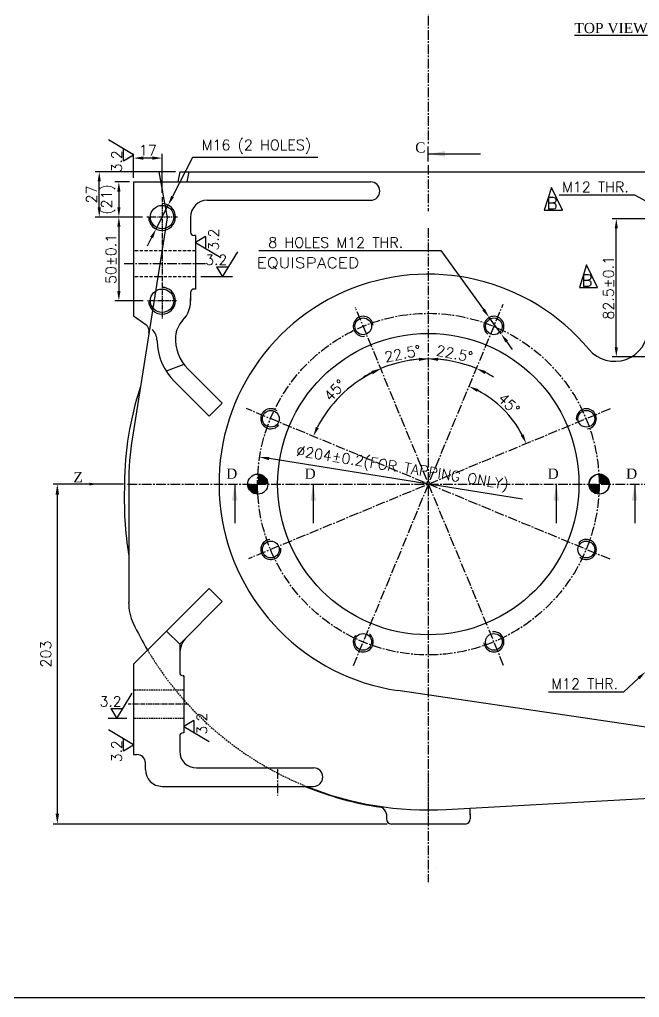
# Model space of a CAD drawing. Header units: millimetres. Extents: x -4466 to 20635, y -2270 to 9154.
# Drawn here: x 15868 to 16239, y 7525 to 8109 of the extents above; entities that cross this region are included whole.
import ezdxf

# ---------------------------------------------------------------- set-up
doc = ezdxf.new("R2010")
doc.units = ezdxf.units.MM
doc.header["$LTSCALE"] = 0.3
doc.header["$PDSIZE"] = -50
for name, pattern in [('CENTER2', [28.575, 19.05, -3.175, 3.175, -3.175]), ('HIDDEN', [9.525, 6.35, -3.175]), ('HIDDEN2', [4.7625, 3.175, -1.5875])]:
    doc.linetypes.add(name, pattern=pattern)
doc.layers.add('AM_VIEWS', color=1, linetype='Continuous', lineweight=25, plot=False)
for name, color, linetype in [('center', 1, 'CENTER2'), ('h', 4, 'HIDDEN'), ('hidden', 4, 'HIDDEN2')]:
    doc.layers.add(name, color=color, linetype=linetype)
doc.styles.add('ROMANTIC', font='romantic.ttf')
doc.styles.add('rs', font='romans.shx')
doc.styles.get("Standard").update_dxf_attribs({"font": 'romans.shx'})
doc.dimstyles.new('AM_ISO$0', dxfattribs={"dimtxt": 2.5, "dimasz": 2.5, "dimexe": 1, "dimexo": 1, "dimgap": 1.5, "dimtad": 1, "dimdsep": 46, "dimtxsty": 'Standard', "dimcen": 0, "dimclrd": 256, "dimclre": 256, "dimclrt": 2, "dimadec": 3, "dimazin": 2, "dimtp": 0.1, "dimtm": 0.1, "dimtfac": 0.71, "dimtmove": 0, "dimatfit": 3, "dimfxl": 1, "dimlwd": -1, "dimlwe": -1, "dimarcsym": 1})
doc.dimstyles.new('ISO-25', dxfattribs={"dimscale": 2.5, "dimtxt": 2.5, "dimasz": 2.5, "dimexe": 0.7, "dimexo": 0.625, "dimtad": 1, "dimdec": 3, "dimlfac": -1, "dimzin": 9, "dimdsep": 46, "dimtxsty": 'Standard', "dimcen": 2.5, "dimclrd": 1, "dimclre": 1, "dimclrt": 7, "dimazin": 0, "dimtfac": 0.65, "dimtdec": 3, "dimtmove": 0, "dimatfit": 3, "dimfxl": 0.7, "dimtolj": 1, "dimarcsym": 0})
doc.dimstyles.new('sarab', dxfattribs={"dimscale": 3, "dimtxt": 2.5, "dimasz": 2.3, "dimexe": 1, "dimexo": 1, "dimtad": 1, "dimdec": 3, "dimdsep": 46, "dimtxsty": 'rs', "dimcen": 0, "dimclrd": 1, "dimclre": 1, "dimclrt": 7, "dimadec": 3, "dimazin": 2, "dimtfac": 1, "dimtdec": 3, "dimtmove": 0, "dimatfit": 3, "dimfxl": 1, "dimarcsym": 0})

# ---------------------------------------------------------------- blocks, each defined once
blk = doc.blocks.new('*D744')
at = {"color": 1, "lineweight": -2, "transparency": 16777216}
blk.add_line((16168.77, 7822.58), (16017.47, 7846.79), dxfattribs=at)
at = {"color": 1, "transparency": 16777216}
blk.add_solid([(16017.63, 7847.74), (16017.32, 7845.84), (16011.8, 7847.7)], dxfattribs=at)
at = {"layer": 'Defpoints', "color": 0, "transparency": 16777216}
for p in [(16011.8, 7847.7), (16213.23, 7815.47)]:
    blk.add_point(p, dxfattribs=at)
at = {"color": 7, "transparency": 16777216, "insert": (16096.96, 7840.48), "char_height": 6.25, "attachment_point": 5, "rotation": 350.90966, "style": 'rs'}
blk.add_mtext('∅204±0.2(FOR TAPPING ONLY)', dxfattribs=at)
blk = doc.blocks.new('*D747')
at = {"color": 1, "lineweight": -2, "transparency": 16777216}
for p, q in [((15936.52, 8014.58), (15936.52, 8028.8)), ((15947.77, 8026.3), (15942.27, 8026.3)), ((15953.52, 8005.47), (15953.52, 8028.8))]:
    blk.add_line(p, q, dxfattribs=at)
at = {"color": 1, "transparency": 16777216}
for points in [[(15942.27, 8027.26), (15942.27, 8025.34), (15936.52, 8026.3)], [(15947.77, 8027.26), (15947.77, 8025.34), (15953.52, 8026.3)]]:
    blk.add_solid(points, dxfattribs=at)
at = {"layer": 'Defpoints', "color": 0, "transparency": 16777216}
for p in [(15936.52, 8026.3), (15936.52, 8012.08), (15953.52, 8002.97)]:
    blk.add_point(p, dxfattribs=at)
at = {"color": 7, "transparency": 16777216, "insert": (15945.02, 8030.98), "char_height": 6.25, "attachment_point": 5, "style": 'rs'}
blk.add_mtext('17', dxfattribs=at)
blk = doc.blocks.new('*D748')
at = {"color": 1, "lineweight": -2, "transparency": 16777216}
for p, q in [((15934.02, 8012.08), (15925.2, 8012.08)), ((15927.7, 8006.33), (15927.7, 7996.83)), ((15941.85, 7991.08), (15925.2, 7991.08))]:
    blk.add_line(p, q, dxfattribs=at)
at = {"color": 1, "transparency": 16777216}
for points in [[(15926.74, 8006.33), (15928.65, 8006.33), (15927.7, 8012.08)], [(15926.74, 7996.83), (15928.65, 7996.83), (15927.7, 7991.08)]]:
    blk.add_solid(points, dxfattribs=at)
at = {"layer": 'Defpoints', "color": 0, "transparency": 16777216}
for p in [(15936.52, 8012.08), (15927.7, 7991.08), (15944.35, 7991.08)]:
    blk.add_point(p, dxfattribs=at)
at = {"color": 7, "transparency": 16777216, "insert": (15921.37, 8001.58), "char_height": 6.25, "attachment_point": 5, "rotation": 90, "style": 'rs'}
blk.add_mtext('(21)', dxfattribs=at)
blk = doc.blocks.new('*D749')
at = {"color": 1, "lineweight": -2, "transparency": 16777216}
for p, q in [((15934.02, 7991.08), (15925.2, 7991.08)), ((15927.7, 7985.33), (15927.7, 7946.83)), ((15942.23, 7941.08), (15925.2, 7941.08))]:
    blk.add_line(p, q, dxfattribs=at)
at = {"color": 1, "transparency": 16777216}
for points in [[(15926.74, 7985.33), (15928.65, 7985.33), (15927.7, 7991.08)], [(15926.74, 7946.83), (15928.65, 7946.83), (15927.7, 7941.08)]]:
    blk.add_solid(points, dxfattribs=at)
at = {"layer": 'Defpoints', "color": 0, "transparency": 16777216}
for p in [(15936.52, 7991.08), (15927.7, 7941.08), (15944.73, 7941.08)]:
    blk.add_point(p, dxfattribs=at)
at = {"color": 7, "transparency": 16777216, "insert": (15923.01, 7966.08), "char_height": 6.25, "attachment_point": 5, "rotation": 90, "style": 'rs'}
blk.add_mtext('50±0.1', dxfattribs=at)
blk = doc.blocks.new('*D750')
at = {"color": 1, "lineweight": -2, "transparency": 16777216}
for p, q in [((15971.69, 8026.75), (15959.76, 8003.33)), ((16046.47, 8026.75), (15971.69, 8026.75)), ((15949.88, 7983.96), (15957.15, 7998.21)), ((15947.27, 7978.83), (15944.66, 7973.71))]:
    blk.add_line(p, q, dxfattribs=at)
at = {"color": 1, "transparency": 16777216}
for points in [[(15958.91, 8003.77), (15960.61, 8002.9), (15957.15, 7998.21)], [(15946.42, 7979.27), (15948.13, 7978.4), (15949.88, 7983.96)]]:
    blk.add_solid(points, dxfattribs=at)
at = {"layer": 'Defpoints', "color": 0, "transparency": 16777216}
for p in [(15957.15, 7998.21), (15949.88, 7983.96)]:
    blk.add_point(p, dxfattribs=at)
at = {"color": 7, "transparency": 16777216, "insert": (16009.86, 8033.07), "char_height": 6.25, "attachment_point": 5, "style": 'rs'}
blk.add_mtext('M16 (2 HOLES)', dxfattribs=at)
blk = doc.blocks.new('*D667')
at = {"color": 1, "lineweight": -2, "transparency": 16777216}
for p, q in [((16255.51, 7731.48), (16259.77, 7735.35)), ((16251.26, 7727.62), (16242.37, 7719.55)), ((16229.23, 7707.62), (16238.12, 7715.68)), ((16184.22, 7707.62), (16229.23, 7707.62))]:
    blk.add_line(p, q, dxfattribs=at)
at = {"color": 1, "transparency": 16777216}
for points in [[(16254.87, 7732.19), (16256.16, 7730.77), (16251.26, 7727.62)], [(16237.47, 7716.39), (16238.76, 7714.97), (16242.37, 7719.55)]]:
    blk.add_solid(points, dxfattribs=at)
at = {"layer": 'Defpoints', "color": 0, "transparency": 16777216}
for p in [(16251.26, 7727.62), (16242.37, 7719.55)]:
    blk.add_point(p, dxfattribs=at)
at = {"color": 7, "transparency": 16777216, "insert": (16205.94, 7712.3), "char_height": 6.25, "attachment_point": 5, "style": 'rs'}
blk.add_mtext('M12 THR.', dxfattribs=at)
blk = doc.blocks.new('_DatumFilled')
at = {"color": 0, "linetype": 'ByBlock'}
blk.add_solid([(0, 0.58), (-1, 0), (0, -0.58)], dxfattribs=at)
blk = doc.blocks.new('*D639')
at = {"color": 1, "lineweight": -2, "transparency": 16777216}
for p, q in [((15961.52, 8018.08), (15913.49, 8018.08)), ((15915.99, 7996.83), (15915.99, 8012.33)), ((15934.02, 7991.08), (15913.49, 7991.08))]:
    blk.add_line(p, q, dxfattribs=at)
at = {"color": 1, "transparency": 16777216}
for points in [[(15915.03, 8012.33), (15916.95, 8012.33), (15915.99, 8018.08)], [(15915.03, 7996.83), (15916.95, 7996.83), (15915.99, 7991.08)]]:
    blk.add_solid(points, dxfattribs=at)
at = {"layer": 'Defpoints', "color": 0, "transparency": 16777216}
for p in [(15915.99, 8018.08), (15964.02, 8018.08), (15936.52, 7991.08)]:
    blk.add_point(p, dxfattribs=at)
at = {"color": 7, "transparency": 16777216, "insert": (15911.31, 8004.58), "char_height": 6.25, "attachment_point": 5, "rotation": 90, "style": 'rs'}
blk.add_mtext('27', dxfattribs=at)
blk = doc.blocks.new('*D640')
at = {"color": 1, "lineweight": -2, "transparency": 16777216}
for p, q in [((16011.25, 7971.16), (16119.95, 7971.16)), ((16119.95, 7971.16), (16145.55, 7935.78)), ((16155.95, 7921.4), (16148.92, 7931.12)), ((16159.32, 7916.74), (16162.69, 7912.08))]:
    blk.add_line(p, q, dxfattribs=at)
at = {"color": 1, "transparency": 16777216}
for points in [[(16146.32, 7936.34), (16144.77, 7935.22), (16148.92, 7931.12)], [(16160.1, 7917.3), (16158.54, 7916.18), (16155.95, 7921.4)]]:
    blk.add_solid(points, dxfattribs=at)
at = {"layer": 'Defpoints', "color": 0, "transparency": 16777216}
for p in [(16148.92, 7931.12), (16155.95, 7921.4)]:
    blk.add_point(p, dxfattribs=at)
at = {"color": 7, "transparency": 16777216, "insert": (16057.23, 7975.84), "char_height": 6.25, "attachment_point": 5, "style": 'rs'}
blk.add_mtext('8 HOLES M12 THR. ', dxfattribs=at)
blk = doc.blocks.new('*D641')
at = {"color": 1, "lineweight": -2, "transparency": 16777216}
for start, end in [(94.40863, 98.81726), (67.5, 90), (58.68274, 63.09137)]:
    blk.add_arc((16112.69, 7831.58), 74.75, start, end, dxfattribs=at)
at = {"color": 1, "transparency": 16777216}
for points in [[(16106.9, 7907.07), (16106.98, 7905.15), (16112.69, 7906.33)], [(16146.11, 7897.37), (16146.91, 7899.11), (16141.29, 7900.64)]]:
    blk.add_solid(points, dxfattribs=at)
at = {"layer": 'Defpoints', "color": 0, "transparency": 16777216}
for p in [(16112.69, 8003.1), (16157.24, 7939.14), (16132.03, 7903.78), (16067.79, 7723.2), (16112.69, 7601.81)]:
    blk.add_point(p, dxfattribs=at)
at = {"color": 7, "transparency": 16777216, "insert": (16128.18, 7909.49), "char_height": 6.25, "attachment_point": 5, "rotation": 348.75, "style": 'rs'}
blk.add_mtext('22.5°', dxfattribs=at)
blk = doc.blocks.new('*D642')
at = {"color": 1, "lineweight": -2, "transparency": 16777216}
for start, end in [(90, 112.5), (81.18274, 85.59137), (116.90863, 121.31726)]:
    blk.add_arc((16112.69, 7831.58), 74.75, start, end, dxfattribs=at)
at = {"color": 1, "transparency": 16777216}
for points in [[(16118.39, 7905.15), (16118.47, 7907.07), (16112.69, 7906.33)], [(16078.46, 7899.11), (16079.26, 7897.37), (16084.08, 7900.64)]]:
    blk.add_solid(points, dxfattribs=at)
at = {"layer": 'Defpoints', "color": 0, "transparency": 16777216}
for p in [(16112.69, 8037.1), (16067.79, 7939.97), (16102.93, 7905.69), (16187.61, 7650.71), (16112.69, 7635.81)]:
    blk.add_point(p, dxfattribs=at)
at = {"color": 7, "transparency": 16777216, "insert": (16097.19, 7909.49), "char_height": 6.25, "attachment_point": 5, "rotation": 11.25, "style": 'rs'}
blk.add_mtext('22.5°', dxfattribs=at)
blk = doc.blocks.new('*D675')
at = {"color": 1, "lineweight": -2, "transparency": 16777216}
blk.add_arc((16112.69, 7831.58), 63.15, 27.7184, 62.2816, dxfattribs=at)
at = {"color": 1, "transparency": 16777216}
for points in [[(16141.65, 7886.62), (16142.47, 7888.36), (16136.85, 7889.93)], [(16169.46, 7861.36), (16167.73, 7860.55), (16171.03, 7855.75)]]:
    blk.add_solid(points, dxfattribs=at)
at = {"layer": 'Defpoints', "color": 0, "transparency": 16777216}
for p in [(16157.24, 7939.14), (16221.07, 7876.48), (16162.79, 7870.03), (16005.07, 7787.01), (16067.79, 7723.2)]:
    blk.add_point(p, dxfattribs=at)
at = {"color": 7, "transparency": 16777216, "insert": (16160.66, 7879.55), "char_height": 6.25, "attachment_point": 5, "rotation": 315, "style": 'rs'}
blk.add_mtext('45°', dxfattribs=at)
blk = doc.blocks.new('*D676')
at = {"color": 1, "lineweight": -2, "transparency": 16777216}
blk.add_arc((16112.69, 7831.58), 74.53, 116.92141, 153.07859, dxfattribs=at)
at = {"color": 1, "transparency": 16777216}
for points in [[(16078.54, 7898.91), (16079.34, 7897.17), (16084.16, 7900.44)], [(16047.1, 7864.93), (16045.36, 7865.73), (16043.83, 7860.1)]]:
    blk.add_solid(points, dxfattribs=at)
at = {"layer": 'Defpoints', "color": 0, "transparency": 16777216}
for p in [(16068.95, 7937.17), (16067.31, 7890.71), (16003.9, 7876.65), (16221.07, 7786.69), (16157.53, 7723.32)]:
    blk.add_point(p, dxfattribs=at)
at = {"color": 7, "transparency": 16777216, "insert": (16056.67, 7887.6), "char_height": 6.25, "attachment_point": 5, "rotation": 45, "style": 'rs'}
blk.add_mtext('45°', dxfattribs=at)
blk = doc.blocks.new('*D645')
at = {"color": 1, "lineweight": -2, "transparency": 16777216}
for p, q in [((16190.65, 8004.34), (16235.66, 8004.34)), ((16235.66, 8004.34), (16251.5, 7995.71)), ((16267.08, 7987.21), (16256.55, 7992.96)), ((16272.13, 7984.46), (16277.18, 7981.7))]:
    blk.add_line(p, q, dxfattribs=at)
at = {"color": 1, "transparency": 16777216}
for points in [[(16251.96, 7996.55), (16251.04, 7994.87), (16256.55, 7992.96)], [(16272.59, 7985.3), (16271.67, 7983.62), (16267.08, 7987.21)]]:
    blk.add_solid(points, dxfattribs=at)
at = {"layer": 'Defpoints', "color": 0, "transparency": 16777216}
for p in [(16256.55, 7992.96), (16267.08, 7987.21)]:
    blk.add_point(p, dxfattribs=at)
at = {"color": 7, "transparency": 16777216, "insert": (16212.37, 8009.03), "char_height": 6.25, "attachment_point": 5, "style": 'rs'}
blk.add_mtext('M12 THR.', dxfattribs=at)
blk = doc.blocks.new('*D689')
at = {"color": 1, "lineweight": -2, "transparency": 16777216}
for p, q in [((16251.36, 7990.08), (16222.32, 7990.08)), ((16224.82, 7913.33), (16224.82, 7984.33)), ((16243.49, 7907.58), (16222.32, 7907.58))]:
    blk.add_line(p, q, dxfattribs=at)
at = {"color": 1, "transparency": 16777216}
for points in [[(16223.86, 7984.33), (16225.77, 7984.33), (16224.82, 7990.08)], [(16223.86, 7913.33), (16225.77, 7913.33), (16224.82, 7907.58)]]:
    blk.add_solid(points, dxfattribs=at)
at = {"layer": 'Defpoints', "color": 0, "transparency": 16777216}
for p in [(16224.82, 7990.08), (16253.86, 7990.08), (16245.99, 7907.58)]:
    blk.add_point(p, dxfattribs=at)
at = {"color": 7, "transparency": 16777216, "insert": (16220.13, 7948.83), "char_height": 6.25, "attachment_point": 5, "rotation": 90, "style": 'rs'}
blk.add_mtext('82.5±0.1', dxfattribs=at)
blk = doc.blocks.new('*D711')
at = {"linetype": 'ByBlock', "transparency": 16777216}
for p, q in [((15930.4, 7831.58), (15888.44, 7831.58)), ((15890.94, 7634.83), (15890.94, 7825.33)), ((16088.02, 7628.58), (15888.44, 7628.58))]:
    blk.add_line(p, q, dxfattribs=at)
at = {"transparency": 16777216}
for points in [[(15889.9, 7825.33), (15891.98, 7825.33), (15890.94, 7831.58)], [(15889.9, 7634.83), (15891.98, 7634.83), (15890.94, 7628.58)]]:
    blk.add_solid(points, dxfattribs=at)
at = {"layer": 'Defpoints', "color": 0, "transparency": 16777216}
for p in [(15890.94, 7831.58), (15932.9, 7831.58), (16090.52, 7628.58)]:
    blk.add_point(p, dxfattribs=at)
at = {"color": 2, "transparency": 16777216, "insert": (15884.07, 7730.08), "char_height": 6.25, "attachment_point": 5, "rotation": 90}
blk.add_mtext('203', dxfattribs=at)

msp = doc.modelspace()

# ---------------------------------------------------------------- hatches: boundary and pattern name
for points in [[(16010.86225, 7837.58019, -0.405623824), (16016.68578, 7831.58278), (16010.68578, 7831.58278, -0.014709064)], [(16214.50931, 7837.58019, -0.422855792), (16220.68578, 7831.58278), (16214.68578, 7831.58278, 0.014709064)], [(16004.68578, 7831.58278), (16010.68578, 7831.58278, 0.014709064), (16010.86225, 7825.58538, -0.422855792)], [(16208.68578, 7831.58278), (16214.68578, 7831.58278, -0.014709064), (16214.50931, 7825.58538, -0.405623824)]]:
    msp.add_hatch(color=6).paths.add_polyline_path(points)

# ---------------------------------------------------------------- linework, layer by layer
for p, q in [((15936.51554, 8028.17215), (15921.46695, 8037.2013)), ((15930.51554, 8024.57215), (15930.51554, 8031.77215)), ((15930.51554, 8024.57215), (15936.51554, 8028.17215)), ((15964.01554, 8018.08278), (15962.94303, 8012.08278)), ((15964.01554, 8018.08278), (16526.51554, 8018.08278)), ((15969.51554, 8018.08278), (15968.22583, 8012.08278)), ((15936.51554, 8012.08278), (16078.01554, 8012.08278)), ((15936.51554, 8012.08278), (15936.51554, 7932.18014)), ((16186.01943, 8008.67693), (16181.80415, 7995.15585)), ((16192.74906, 7995.15585), (16186.01943, 8008.67693)), ((15980.51554, 8001.08278), (16078.01554, 8001.08278)), ((15970.51554, 7991.08278), (15970.51554, 7982.08278)), ((16181.80415, 7995.15585), (16192.74906, 7995.15585)), ((15973.51554, 7980.08278), (15972.51554, 7980.08278)), ((15973.51554, 7980.08278), (15973.51554, 7948.08278)), ((15979.51554, 7979.52078), (15973.51554, 7975.92078)), ((15979.51554, 7979.52078), (15979.51554, 7972.32078)), ((15973.51554, 7975.92078), (15988.56413, 7966.89162)), ((15989.68636, 7955.33278), (15998.71551, 7970.38137)), ((15986.08636, 7961.33278), (15993.28636, 7961.33278)), ((15986.08636, 7961.33278), (15989.68636, 7955.33278)), ((16206.95132, 7962.5908), (16202.73604, 7949.06972)), ((16213.68094, 7949.06972), (16206.95132, 7962.5908)), ((16202.73604, 7949.06972), (16213.68094, 7949.06972)), ((15970.51554, 7946.08278), (15970.51554, 7941.08278)), ((15973.51554, 7948.08278), (15972.51554, 7948.08278)), ((15966.51554, 7903.08278), (15955.93777, 7899.08278)), ((15968.83787, 7900.40511), (15989.38203, 7879.86096)), ((15961.0597, 7892.62694), (15981.60385, 7872.08278)), ((15981.60385, 7872.08278), (15989.38203, 7879.86096)), ((15936.51554, 7724.08278), (15981.60385, 7769.17109)), ((15981.60385, 7769.17109), (15989.38203, 7761.39292)), ((15964.01554, 7736.02643), (15989.38203, 7761.39292)), ((15956.23736, 7743.80461), (15964.01554, 7736.02643)), ((15964.01554, 7736.02643), (15964.01554, 7719.08278)), ((15936.51554, 7724.08278), (15936.51554, 7670.08278)), ((15966.51554, 7717.08278), (15966.01554, 7717.08278)), ((15966.51554, 7717.08278), (15966.51554, 7683.08278)), ((15926.57688, 7691.58278), (15935.60603, 7706.63137)), ((16352.05394, 7670.32402), (16094.29346, 7708.30522)), ((15922.97688, 7697.58278), (15930.17688, 7697.58278)), ((15922.97688, 7697.58278), (15926.57688, 7691.58278)), ((15972.51554, 7690.40494), (15966.51554, 7686.80494)), ((15966.51554, 7686.80494), (15981.56413, 7677.77579)), ((15972.51554, 7690.40494), (15972.51554, 7683.20494)), ((15936.51554, 7675.85795), (15921.46695, 7684.8871)), ((15964.01554, 7681.08278), (15964.01554, 7672.08278)), ((15966.51554, 7683.08278), (15966.01554, 7683.08278)), ((15930.51554, 7672.25795), (15930.51554, 7679.45795)), ((15930.51554, 7672.25795), (15936.51554, 7675.85795)), ((15936.51554, 7670.08278), (15938.51554, 7670.08278)), ((15936.51554, 7670.08278), (15938.51554, 7670.08278)), ((15943.51554, 7661.08278), (15943.51554, 7665.08278)), ((15974.01554, 7662.08278), (16044.01554, 7662.08278)), ((15953.51554, 7651.08278), (16044.01554, 7651.08278)), ((16123.27024, 7637.26671), (16426.54412, 7654.01847)), ((16137.51554, 7633.97844), (16137.51554, 7638.05357)), ((16117.51554, 7602.79849), (16117.51554, 7602.79849)), ((16117.51554, 7602.79849), (16117.51554, 7602.79849))]:
    msp.add_line(p, q)
at = {"color": 60}
msp.add_line((16112.51554, 8024.28708), (16112.51554, 8033.30397), dxfattribs=at)
at = {"color": 1}
msp.add_line((15951.56554, 8018.08278), (15956.56554, 7990.58628), dxfattribs=at)
at = {"color": 2}
for p, q in [((15956.56554, 7990.58628), (15935.77926, 7859.6472)), ((15936.51554, 7932.18014), (15943.71267, 7926.89135)), ((15933.56554, 7831.61172), (15933.56554, 7760.47722)), ((16087.51554, 7634.6513), (16087.51554, 7631.58278)), ((16137.51554, 7634.65779), (16137.51554, 7631.58278)), ((16134.51554, 7628.58278), (16090.51554, 7628.58278))]:
    msp.add_line(p, q, dxfattribs=at)
at = {"color": 3}
for p, q in [((15995.57255, 7955.33278), (15976.63945, 7955.33278)), ((15932.46307, 7691.58278), (15921.24706, 7691.58278))]:
    msp.add_line(p, q, dxfattribs=at)
for centre, radius in [((15953.51554, 7991.08278), 7), ((15953.51554, 7941.08278), 7), ((16073.65207, 7925.81849), 5), ((16151.71949, 7925.81849), 5), ((16112.51554, 7831.58278), 90), ((16018.45007, 7870.61649), 5), ((16206.92149, 7870.61649), 5), ((16010.68578, 7831.58278), 6), ((16214.51554, 7831.58278), 6), ((16214.68578, 7831.58278), 6), ((16018.45007, 7792.54907), 5), ((16206.92149, 7792.54907), 5), ((16073.65207, 7737.34707), 5), ((16151.71949, 7737.34707), 5)]:
    msp.add_circle(centre, radius)
for centre, radius, start, end in [((16078.01554, 8006.58278), 5.5, 270, 90), ((15953.51554, 7991.08278), 8, 180, 90), ((15980.51554, 7991.08278), 10, 90, 180), ((15972.51554, 7982.08278), 2, 180, 270), ((16112.51554, 7831.96992), 125, 39.8623756, 261.61774274), ((15953.51554, 7941.08278), 8, 180, 90), ((15972.51554, 7946.08278), 2, 90, 180), ((15953.56655, 7941.08278), 17, 315.88798794, 4.43984861), ((16073.65207, 7925.81849), 6, 5.81458696, 277.5), ((16151.71949, 7925.81849), 6, 320.81458696, 232.5), ((15976.54193, 7918.80875), 15, 135.88798794, 175.83681737), ((15940.53008, 7916.9261), 10, 1.44086722, 45), ((15986.51554, 7918.08278), 25, 175.83681737, 225), ((16223.81554, 7924.90704), 20, 219.8623756, 0), ((15986.51554, 7918.08278), 36, 181.44086722, 225), ((16018.45007, 7870.61649), 6, 50.81458696, 322.5), ((16206.92149, 7870.61649), 6, 275.81458696, 187.5), ((16018.45007, 7792.54907), 6, 95.81458696, 7.5), ((16206.92149, 7792.54907), 6, 230.81458696, 142.5), ((15962.51598, 7760.86343), 29, 180, 205.36303964), ((16112.51554, 7831.96992), 195, 205.36303964, 210.70052699), ((15979.01554, 7729.81323), 15, 135, 180), ((16073.65207, 7737.34707), 6, 140.81458696, 52.5), ((16151.71949, 7737.34707), 6, 185.81458696, 97.5), ((15966.01554, 7719.08278), 2, 180, 270), ((15966.01554, 7681.08278), 2, 90, 180), ((15938.51554, 7665.08278), 5, 0, 90), ((15974.01554, 7672.08278), 10, 180, 270), ((15953.51554, 7661.08278), 10, 180, 270), ((16044.01554, 7656.58278), 5.5, 270, 90), ((16112.51554, 7831.96992), 195, 248.06777517, 273.16159965)]:
    msp.add_arc(centre, radius, start, end)
at = {"color": 2}
for centre, radius, start, end in [((15940.75189, 7922.86223), 5, 350.97969587, 53.68981678), ((16112.56554, 7831.58278), 181.5, 161.45899585, 179.96114708), ((16112.56554, 7831.58278), 179, 170.97969587, 180.00926124), ((16112.56554, 7831.58278), 179, 170.97969587, 180.00926124), ((16155.57554, 7823.17278), 224.67, 177.85153729, 188.82541889), ((16112.51554, 7831.58278), 195, 247.76521358, 261.69360055), ((16082.351, 7633.78621), 5.2365, 9.50914794, 67.62298144), ((16090.51554, 7631.58278), 3, 180, 270), ((16134.51554, 7631.58278), 3, 270, 0)]:
    msp.add_arc(centre, radius, start, end, dxfattribs=at)
at = {"layer": 'AM_VIEWS', "color": 3}
msp.add_line((15440.36744, 7525.00297), (17430.53015, 7525.00297), dxfattribs=at)
at = {"layer": 'center'}
for p, q in [((16112.51554, 8274.16333), (16112.51554, 8034.76261)), ((16112.51554, 8022.14796), (16112.51554, 7994.65883)), ((16112.51554, 7984.39489), (16112.51554, 7593.92677)), ((15979.46967, 7963.08278), (15930.93294, 7963.08278)), ((16067.79049, 7723.19597), (16157.23925, 7939.14439)), ((16157.53121, 7723.31634), (16068.95074, 7937.16851)), ((16221.07259, 7786.68749), (16003.89513, 7876.64534)), ((16221.07259, 7876.47807), (16005.07158, 7787.00752)), ((15932.90146, 7831.58278), (16540.31603, 7831.58278)), ((16022.51553, 7661.27487), (16022.51553, 7645.57243)), ((16112.51554, 7659.21409), (16112.51554, 7628.04335))]:
    msp.add_line(p, q, dxfattribs=at)
at = {"layer": 'center', "ltscale": 0.5}
for p, q in [((15953.51554, 8002.96878), (15953.51554, 7930.3105)), ((15962.70604, 7991.08278), (15944.34812, 7991.08278)), ((15962.16227, 7941.08278), (15944.73116, 7941.08278)), ((15969.16265, 7700.08278), (15933.27478, 7700.08278))]:
    msp.add_line(p, q, dxfattribs=at)
at = {"layer": 'center'}
msp.add_circle((16112.51554, 7831.58278), 102, dxfattribs=at)
at = {"layer": 'h'}
for p, q in [((15973.51554, 7970.83278), (15936.51554, 7970.83278)), ((15973.51554, 7955.33278), (15936.51554, 7955.33278))]:
    msp.add_line(p, q, dxfattribs=at)
at = {"layer": 'hidden'}
for p, q in [((15966.51554, 7708.58278), (15936.51554, 7708.58278)), ((15966.51554, 7691.58278), (15936.51554, 7691.58278))]:
    msp.add_line(p, q, dxfattribs=at)
msp.add_arc((16112.51554, 7831.96992), 195, 210.70052699, 247.78071817, dxfattribs=at)

# ---------------------------------------------------------------- texts
at = {"style": 'ROMANTIC'}
for s, p in [('%%UTOP VIEW', (16199.78996, 8100.95679)), ('C', (16104.70224, 8029.58923)), ('Z', (15900.54946, 7832.70504)), ('D', (15991.74287, 7834.80208)), ('D', (16038.61165, 7834.80208)), ('D', (16183.75409, 7834.80208)), ('D', (16230.62287, 7834.80208))]:
    msp.add_text(s, height=6.1, dxfattribs=at).set_placement(p)
for p in [(15929.38176, 8017.80144), (15987.31071, 7971.10852), (15980.31071, 7681.99268), (15929.38176, 7665.48724)]:
    msp.add_text('3.2', height=6.1, rotation=90).set_placement(p)
for s, height, p in [('B', 7.2, (16183.15317, 7995.72617)), ('3.2', 6.1, (15979.31565, 7962.46656)), ('B', 7.2, (16204.08506, 7949.64003)), ('3.2', 6.1, (15916.20617, 7698.71656))]:
    msp.add_text(s, height=height).set_placement(p)
at = {"width": 1.2}
msp.add_text('EQUISPACED', height=6.25, dxfattribs=at).set_placement((16009.93976, 7960.58129))

# ---------------------------------------------------------------- dimensions: what is measured, and where the dimension line sits
for p1, p2, text, override, picture, middle in [((15949.88271, 7983.95519), (15957.14837, 7998.21037), 'M16 (2 HOLES)', {"dimscale": 2.5, "dimtoh": 1, "dimdec": 2, "dimcen": 2.5, "dimadec": 1, "dimtdec": 2}, '*D750', (16009.86432, 8026.75015)), ((16267.08324, 7987.21027), (16256.54784, 7992.9553), 'M12 THR.', {"dimscale": 2.5, "dimtoh": 1, "dimdec": 2, "dimcen": 2.5, "dimadec": 1, "dimtdec": 2, "dimldrblk": 'DatumFilled'}, '*D645', (16212.37304, 8004.34465)), ((16155.94999, 7921.40095), (16148.91604, 7931.12327), '8 HOLES M12 THR. ', {"dimscale": 2.5, "dimtoh": 1, "dimdec": 2, "dimcen": 2.5, "dimadec": 2, "dimtdec": 2}, '*D640', (16057.22885, 7971.15727)), ((16213.23447, 7815.46764), (16011.79661, 7847.69792), '<>(FOR TAPPING ONLY)', {"dimscale": 2.5, "dimgap": 0.625, "dimdec": 2, "dimcen": 2.5, "dimadec": 2, "dimtol": 1, "dimlim": 0, "dimtp": 0.2, "dimtm": 0.2, "dimtdec": 2}, '*D744', (16095.96122, 7834.23149))]:
    dim = msp.add_diameter_dim_2p(p1=p1, p2=p2, text=text, dimstyle='sarab', override=override)
    dim.commit()
    dim.dimension.update_dxf_attribs({"geometry": picture, "text_midpoint": middle, "dimtype": 163})
for base, line1, line2, picture, middle in [((16102.92934, 7905.69032), ((16067.79049, 7939.9696), (16187.60545, 7650.7107)), ((16112.68578, 8037.09751), (16112.68578, 7635.80825)), '*D642', (16097.18887, 7909.49098)), ((16132.03172, 7903.78283), ((16112.68578, 8003.09751), (16112.68578, 7601.80825)), ((16157.23925, 7939.14439), (16067.79049, 7723.19597)), '*D641', (16128.18268, 7909.49096)), ((16067.31408, 7890.71233), ((16221.07259, 7786.68749), (16003.89513, 7876.64534)), ((16157.53121, 7723.31634), (16068.95074, 7937.16851)), '*D676', (16056.66972, 7887.59884)), ((16162.78953, 7870.02875), ((16221.07259, 7876.47807), (16005.07158, 7787.00752)), ((16067.79049, 7723.19597), (16157.23925, 7939.14439)), '*D675', (16160.65725, 7879.55425))]:
    dim = msp.add_angular_dim_2l(base=base, line1=line1, line2=line2, dimstyle='sarab', override={"dimscale": 2.5, "dimtoh": 1, "dimdec": 2, "dimcen": 2.5, "dimadec": 1, "dimtdec": 2, "dimldrblk": 'DatumFilled'})
    dim.commit()
    dim.dimension.update_dxf_attribs({"geometry": picture, "text_midpoint": middle})
dim = msp.add_linear_dim(base=(15936.51554, 8026.29707), p1=(15953.51554, 8002.96878), p2=(15936.51554, 8012.08278), dimstyle='sarab', override={"dimscale": 2.5, "dimdec": 2, "dimcen": 2.5, "dimadec": 1, "dimtdec": 2})
dim.commit()
dim.dimension.update_dxf_attribs({"geometry": '*D747', "text_midpoint": (15945.01554, 8026.29707), "dimtype": 160})
for base, p1, p2, dimstyle, override, picture, middle in [((15915.99269, 8018.08278), (15936.51554, 7991.08278), (15964.01554, 8018.08278), 'sarab', {"dimscale": 2.5, "dimtoh": 1, "dimdec": 2, "dimcen": 2.5, "dimadec": 1, "dimtdec": 2, "dimldrblk": 'DatumFilled'}, '*D639', (15911.30519, 8004.58278)), ((15927.69625, 7941.08278), (15936.51554, 7991.08278), (15944.73116, 7941.08278), 'sarab', {"dimscale": 2.5, "dimdec": 2, "dimcen": 2.5, "dimadec": 1, "dimtol": 1, "dimtp": 0.1, "dimtm": 0.1, "dimtdec": 2}, '*D749', (15923.00875, 7966.08278)), ((16224.81532, 7990.08278), (16245.99198, 7907.58278), (16253.85684, 7990.08278), 'sarab', {"dimscale": 2.5, "dimtoh": 1, "dimdec": 2, "dimcen": 2.5, "dimadec": 1, "dimtol": 1, "dimtp": 0.1, "dimtm": 0.1, "dimtdec": 2}, '*D689', (16220.12782, 7948.83278)), ((15890.94069, 7831.58278), (16090.51554, 7628.58278), (15932.90146, 7831.58278), 'AM_ISO$0', {"dimscale": 2.5, "dimfxl": 0.18}, '*D711', (15884.06569, 7730.08278))]:
    dim = msp.add_linear_dim(base=base, p1=p1, p2=p2, angle=90, dimstyle=dimstyle, override=override)
    dim.commit()
    dim.dimension.update_dxf_attribs({"geometry": picture, "text_midpoint": middle})
dim = msp.add_linear_dim(base=(15927.69625, 7991.08278), p1=(15936.51554, 8012.08278), p2=(15944.34812, 7991.08278), angle=90, text='(<>)', dimstyle='sarab', override={"dimscale": 2.5, "dimdec": 2, "dimcen": 2.5, "dimadec": 1, "dimtdec": 2})
dim.commit()
dim.dimension.update_dxf_attribs({"geometry": '*D748', "text_midpoint": (15921.37184, 8001.58278)})
dim = msp.add_diameter_dim_2p(p1=(16251.25759, 7727.61616), p2=(16242.37349, 7719.5494), text='M12 THR.', dimstyle='sarab', override={"dimscale": 2.5, "dimtoh": 1, "dimdec": 2, "dimcen": 2.5, "dimadec": 1, "dimtdec": 2, "dimldrblk": 'DatumFilled'})
dim.commit()
dim.dimension.update_dxf_attribs({"geometry": '*D667', "text_midpoint": (16205.94372, 7712.30481)})

# ---------------------------------------------------------------- leaders
for points, override in [([(16112.51554, 8028.79553), (16143.69609, 8028.79553)], {"dimscale": 2, "dimasz": 5}), ([(15915.07059, 7831.58278), (15898.32181, 7831.58278)], {"dimscale": 2}), ([(15996.93551, 7831.67836), (15996.93551, 7808.17236)], {"dimscale": 2, "dimasz": 5}), ([(16043.80429, 7831.67836), (16043.80429, 7808.17236)], {"dimscale": 2, "dimasz": 5}), ([(16188.94673, 7831.67836), (16188.94673, 7808.17236)], {"dimscale": 2, "dimasz": 5}), ([(16235.81551, 7831.67836), (16235.81551, 7808.17236)], {"dimscale": 2, "dimasz": 5})]:
    msp.add_leader(points, dimstyle='ISO-25', override=override)

doc.saveas('drawing.dxf')
